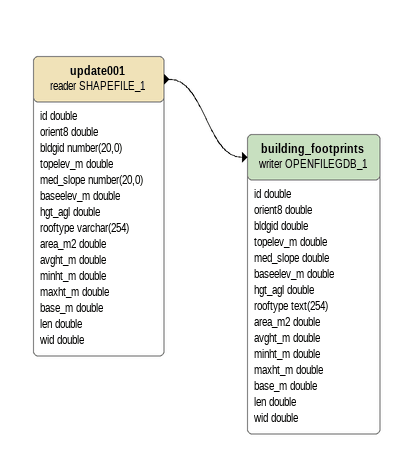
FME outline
update001 (reader SHAPEFILE_1)
    attributes: id double, orient8 double, bldgid number(20,0), topelev_m double, med_slope number(20,0), baseelev_m double, hgt_agl double, rooftype varchar(254), area_m2 double, avght_m double, minht_m double, maxht_m double, base_m double, len double, wid double
    -> building_footprints (writer OPENFILEGDB_1)
building_footprints (writer OPENFILEGDB_1)
    attributes: id double, orient8 double, bldgid double, topelev_m double, med_slope double, baseelev_m double, hgt_agl double, rooftype text(254), area_m2 double, avght_m double, minht_m double, maxht_m double, base_m double, len double, wid double
